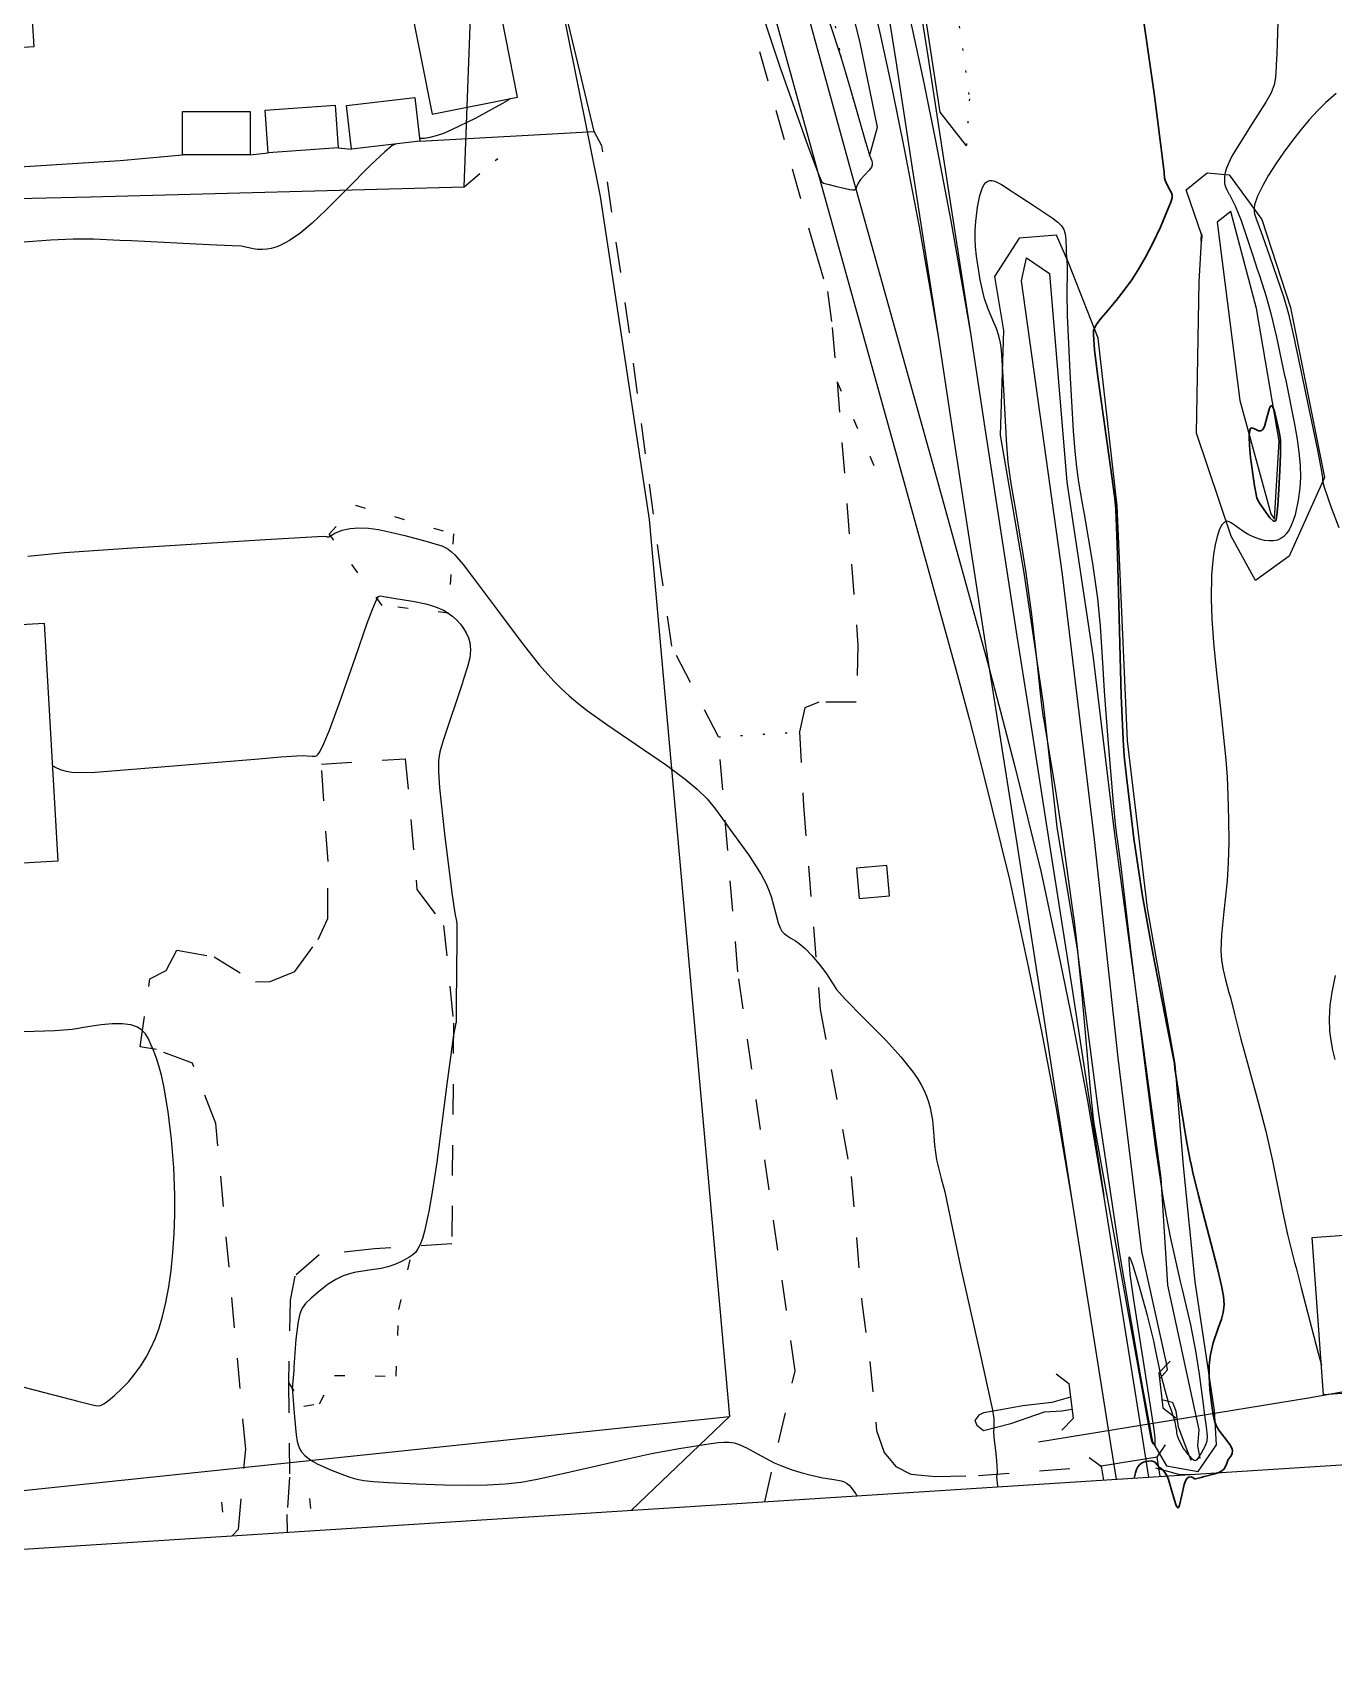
# Model space of a CAD drawing. Header units: metres. Extents: x 1233805 to 1234355, y 654698 to 655114.
# Drawn here: x 1234111.5 to 1234175.6, y 654701.9 to 654782.1 of the extents above; entities that cross this region are included whole.
import ezdxf

# ---------------------------------------------------------------- set-up
doc = ezdxf.new("R2010")
doc.units = ezdxf.units.M
for name, pattern in [('ИИDash_05_15', [2, 0.5, -1.5]), ('ИИDash_10_10', [2, 1, -1]), ('ИИDash_15_15', [3, 1.5, -1.5]), ('ИИDot', [1, 0, -1])]:
    doc.linetypes.add(name, pattern=pattern)
for name, color, linetype, lineweight in [('ИИ_ГИДРОГРАФИЯ', 3, 'Continuous', 25), ('ИИ_ГОРИЗОНТАЛИ_ОСН', 32, 'Continuous', 25), ('ИИ_ГОРИЗОНТАЛИ_УТОЛЩ', 32, 'Continuous', 30), ('ИИ_ДОРОГИ_АД', 7, 'Continuous', 25), ('ИИ_ДОРОГИ_ЖД', 7, 'Continuous', 25), ('ИИ_ЛЭП_НН', 250, 'Continuous', 25), ('ИИ_ОГРАДЫ', 7, 'Continuous', 25), ('ИИ_ОТКОС', 7, 'Continuous', 25), ('ИИ_СООРУЖЕНИЕ', 7, 'Continuous', 25), ('ИИ_СТРОЕНИЕ', 7, 'Continuous', 25), ('ИИ_УГОДЬЯ', 7, 'Continuous', 25)]:
    doc.layers.add(name, color=color, linetype=linetype, lineweight=lineweight)
doc.layers.add('Оформление точек', color=7, linetype='Continuous')

msp = doc.modelspace()

# ---------------------------------------------------------------- linework, layer by layer
at = {"layer": 'ИИ_ГИДРОГРАФИЯ', "elevation": 6.147}
msp.add_lwpolyline([(1234172.685, 654758.167), (1234172.914, 654762.006), (1234171.784, 654768.546), (1234170.527, 654773.323), (1234169.85, 654772.792), (1234170.968, 654764.013), (1234172.49, 654758.426)], close=True, dxfattribs=at)
at = {"layer": 'ИИ_ГИДРОГРАФИЯ', "elevation": 5.191}
msp.add_lwpolyline([(1234167.014, 654715.831), (1234167.412, 654716.284), (1234167.36, 654716.607), (1234166.143, 654722.113), (1234164.976, 654731.638), (1234163.811, 654742.388), (1234162.235, 654755.44), (1234160.213, 654769.898), (1234160.473, 654771.042), (1234161.596, 654770.267), (1234162.446, 654759.987), (1234163.733, 654751.478), (1234164.789, 654742.786), (1234167.084, 654725.711), (1234167.402, 654720.453), (1234168.96, 654713.325), (1234168.888, 654712.54), (1234169.003, 654711.917)], dxfattribs=at)
at = {"layer": 'ИИ_ГИДРОГРАФИЯ'}
for points in [[(1234162.636, 654714.927), (1234161.707, 654714.672), (1234160.281, 654714.508), (1234159.199, 654714.309), (1234158.354, 654714.16), (1234158.113, 654714.054), (1234157.929, 654713.784), (1234158.021, 654713.55), (1234158.347, 654713.288), (1234159.688, 654713.628), (1234161.351, 654714.217), (1234162.21, 654714.253), (1234162.706, 654714.343)], [(1234167.135, 654714.817), (1234167.655, 654714.681), (1234167.82, 654714.244), (1234167.929, 654713.464), (1234168.263, 654712.597), (1234168.566, 654711.826)]]:
    msp.add_lwpolyline(points, dxfattribs=at)
at = {"layer": 'ИИ_ГОРИЗОНТАЛИ_ОСН'}
for points, elevation in [([(1234150.69, 654782.865), (1234151.044, 654781.791), (1234151.049, 654781.777), (1234151.297, 654781.037), (1234151.312, 654780.992), (1234151.313, 654780.991), (1234151.555, 654780.164), (1234151.878, 654779.05), (1234152.51, 654776.872), (1234152.759, 654776.037), (1234152.759, 654776.036), (1234152.762, 654776.029), (1234152.807, 654775.932), (1234152.809, 654775.927), (1234152.856, 654775.813), (1234152.874, 654775.711), (1234152.864, 654775.608), (1234152.826, 654775.507), (1234152.716, 654775.35), (1234152.505, 654775.122), (1234152.295, 654774.895), (1234152.17, 654774.706), (1234152.087, 654774.496), (1234152.076, 654774.459), (1234152.044, 654774.394), (1234151.994, 654774.365), (1234151.906, 654774.361), (1234151.762, 654774.383), (1234151.126, 654774.537), (1234150.761, 654774.629), (1234150.606, 654774.663), (1234150.47, 654774.699), (1234150.408, 654774.75), (1234150.237, 654775.135), (1234149.721, 654776.532), (1234148.338, 654780.433), (1234147.777, 654782.101), (1234147.308, 654783.568)], 5.5), ([(1234172.85, 654782.634), (1234172.787, 654781.08), (1234172.764, 654780.539), (1234172.76, 654780.454), (1234172.727, 654779.916), (1234172.654, 654779.549), (1234172.506, 654779.164), (1234172.254, 654778.697), (1234171.619, 654777.705), (1234170.832, 654776.47), (1234170.585, 654776.037), (1234170.409, 654775.681), (1234170.318, 654775.454), (1234170.255, 654775.243), (1234170.218, 654775.047), (1234170.208, 654774.866), (1234170.223, 654774.7), (1234170.264, 654774.541), (1234170.329, 654774.385), (1234170.436, 654774.191), (1234170.454, 654774.16), (1234170.743, 654773.599), (1234171.029, 654772.875), (1234171.607, 654771.159), (1234171.832, 654770.474), (1234171.937, 654770.159), (1234172.267, 654769.138), (1234172.504, 654768.29), (1234172.778, 654767.127), (1234173.178, 654765.243), (1234173.212, 654765.08), (1234173.229, 654764.999), (1234173.662, 654762.848), (1234173.793, 654762.092), (1234173.884, 654761.468), (1234173.946, 654760.821), (1234173.96, 654760.244), (1234173.927, 654759.693), (1234173.843, 654759.096), (1234173.691, 654758.387), (1234173.602, 654758.1), (1234173.503, 654757.85), (1234173.393, 654757.636), (1234173.272, 654757.459), (1234173.139, 654757.319), (1234172.995, 654757.215), (1234172.827, 654757.142), (1234172.636, 654757.102), (1234172.423, 654757.096), (1234172.191, 654757.123), (1234171.941, 654757.184), (1234171.68, 654757.278), (1234171.418, 654757.401), (1234171.167, 654757.548), (1234170.825, 654757.796), (1234170.544, 654757.995), (1234170.448, 654758.041), (1234170.364, 654758.062), (1234170.285, 654758.057), (1234170.211, 654758.024), (1234170.142, 654757.962), (1234170.075, 654757.871), (1234169.961, 654757.634), (1234169.854, 654757.308), (1234169.76, 654756.909), (1234169.681, 654756.449), (1234169.62, 654755.948), (1234169.579, 654755.412), (1234169.553, 654754.263), (1234169.587, 654753.263), (1234169.67, 654752.09), (1234169.801, 654750.745), (1234170.004, 654748.969), (1234170.075, 654748.371), (1234170.286, 654746.317), (1234170.346, 654745.471), (1234170.388, 654744.564), (1234170.42, 654743.38), (1234170.424, 654742.27), (1234170.4, 654741.26), (1234170.349, 654740.36), (1234170.19, 654738.851), (1234170.066, 654737.695), (1234170.041, 654736.921), (1234170.073, 654736.456), (1234170.146, 654735.976), (1234170.259, 654735.48), (1234170.434, 654734.868), (1234170.509, 654734.615), (1234170.716, 654733.806), (1234171.028, 654732.562), (1234171.352, 654731.384), (1234171.879, 654729.456), (1234172.243, 654728.032), (1234172.577, 654726.564), (1234172.94, 654724.77), (1234173.09, 654724.011), (1234173.324, 654722.943), (1234173.67, 654721.569), (1234173.739, 654721.302), (1234173.993, 654720.312), (1234174.822, 654717.107), (1234174.989, 654716.514)], 6.5), ([(1234175.716, 654779.128), (1234175.19, 654778.669), (1234174.798, 654778.28), (1234174.392, 654777.838), (1234173.977, 654777.347), (1234173.558, 654776.815), (1234173.14, 654776.246), (1234172.744, 654775.667), (1234172.389, 654775.108), (1234172.099, 654774.604), (1234171.84, 654774.07), (1234171.701, 654773.646), (1234171.675, 654773.475), (1234171.676, 654773.322), (1234171.701, 654773.184), (1234171.758, 654773.026), (1234171.764, 654773.011), (1234172.022, 654772.298), (1234172.194, 654771.799), (1234172.445, 654771.082), (1234173.121, 654769.126), (1234173.373, 654768.287), (1234173.675, 654766.903), (1234173.683, 654766.866), (1234173.776, 654766.421), (1234174.791, 654761.559), (1234175.016, 654760.426), (1234175.049, 654760.215), (1234175.048, 654760.122), (1234175.048, 654760.12), (1234175.054, 654759.994), (1234175.121, 654759.745), (1234175.473, 654758.746), (1234175.851, 654757.75)], 7), ([(1234135.039, 654778.876), (1234135.029, 654778.864), (1234134.897, 654778.765), (1234134.672, 654778.631), (1234133.311, 654777.895), (1234132.154, 654777.333), (1234131.754, 654777.167), (1234131.399, 654777.043), (1234131.091, 654776.961), (1234130.819, 654776.918), (1234130.581, 654776.92)], 5.5), ([(1234129.397, 654776.64), (1234129.338, 654776.618), (1234129.216, 654776.551), (1234128.862, 654776.261), (1234128.169, 654775.594), (1234126.989, 654774.41), (1234126.913, 654774.332), (1234125.982, 654773.401), (1234125.287, 654772.749), (1234124.687, 654772.243), (1234124.178, 654771.884), (1234123.72, 654771.643), (1234123.495, 654771.559), (1234123.273, 654771.498), (1234123.055, 654771.461), (1234122.839, 654771.446), (1234122.624, 654771.455), (1234122.393, 654771.486), (1234122.033, 654771.565), (1234121.793, 654771.614), (1234121.345, 654771.634), (1234120.22, 654771.675), (1234116.394, 654771.867), (1234115.819, 654771.897), (1234114.531, 654771.954), (1234113.522, 654771.958), (1234112.412, 654771.912), (1234111.11, 654771.81)], 5.5), ([(1234111.298, 654756.35), (1234113.1, 654756.52), (1234116.442, 654756.752), (1234123.001, 654757.169), (1234125.557, 654757.316), (1234125.855, 654757.323), (1234125.992, 654757.31), (1234126.019, 654757.303), (1234126.114, 654757.295), (1234126.139, 654757.312), (1234126.409, 654757.472), (1234126.769, 654757.62), (1234127.158, 654757.709), (1234127.592, 654757.743), (1234128.068, 654757.722), (1234128.56, 654757.653), (1234129.157, 654757.532), (1234129.855, 654757.362), (1234130.766, 654757.115), (1234131.076, 654757.029), (1234131.167, 654757.004), (1234131.672, 654756.85), (1234131.839, 654756.775), (1234131.99, 654756.684), (1234132.146, 654756.562), (1234132.311, 654756.406), (1234132.721, 654755.936), (1234133.342, 654755.136), (1234134.372, 654753.748), (1234135.628, 654752.061), (1234136.465, 654751.001), (1234137.186, 654750.196), (1234137.561, 654749.824), (1234137.955, 654749.464), (1234138.378, 654749.107), (1234138.838, 654748.745), (1234139.798, 654748.051), (1234141.245, 654747.068), (1234142.735, 654746.054), (1234143.663, 654745.372), (1234144.247, 654744.879), (1234144.738, 654744.391), (1234145.158, 654743.891), (1234145.629, 654743.233), (1234145.857, 654742.904), (1234146.297, 654742.3), (1234146.788, 654741.624), (1234147.13, 654741.12), (1234147.409, 654740.664), (1234147.625, 654740.25), (1234147.763, 654739.931), (1234147.887, 654739.587), (1234148.124, 654738.741), (1234148.242, 654738.298), (1234148.336, 654738.038), (1234148.422, 654737.886), (1234148.528, 654737.762), (1234148.659, 654737.659), (1234148.86, 654737.542), (1234149.092, 654737.407), (1234149.278, 654737.277), (1234149.564, 654737.026), (1234149.895, 654736.683), (1234150.255, 654736.263), (1234150.587, 654735.832), (1234150.92, 654735.314), (1234151.11, 654735.013), (1234151.53, 654734.529), (1234152.446, 654733.607), (1234152.538, 654733.516), (1234153.541, 654732.506), (1234154.279, 654731.693), (1234154.863, 654730.958), (1234155.093, 654730.622), (1234155.283, 654730.306), (1234155.424, 654730.033), (1234155.545, 654729.755), (1234155.646, 654729.47), (1234155.729, 654729.177), (1234155.84, 654728.567), (1234155.904, 654727.79), (1234155.936, 654727.341), (1234156.042, 654726.626), (1234156.266, 654725.706), (1234156.437, 654725.039), (1234156.827, 654723.221), (1234157.219, 654721.346), (1234158.167, 654717.125), (1234158.388, 654716.157), (1234158.779, 654714.379), (1234158.788, 654714.334), (1234158.8, 654714.276), (1234158.862, 654713.888), (1234158.851, 654713.462), (1234158.85, 654713.446), (1234158.845, 654713.24), (1234158.864, 654712.958), (1234158.95, 654712.158), (1234158.991, 654711.793), (1234159.026, 654711.274), (1234159.015, 654711.21), (1234158.997, 654711.011), (1234159.032, 654710.547), (1234159.035, 654710.518)], 5.5), ([(1234112.494, 654746.044), (1234112.707, 654745.915), (1234112.929, 654745.823), (1234113.173, 654745.757), (1234113.45, 654745.715), (1234113.773, 654745.695), (1234114.602, 654745.712), (1234116.054, 654745.817), (1234122.665, 654746.363), (1234123.754, 654746.457), (1234124.797, 654746.535), (1234125.287, 654746.5), (1234125.359, 654746.492), (1234125.444, 654746.492), (1234125.512, 654746.522), (1234125.585, 654746.593), (1234125.665, 654746.709), (1234125.869, 654747.116), (1234126.14, 654747.777), (1234126.632, 654749.116), (1234127.424, 654751.376), (1234128.008, 654753.043), (1234128.272, 654753.761), (1234128.444, 654754.171), (1234128.553, 654754.352), (1234128.598, 654754.383), (1234128.652, 654754.387), (1234128.821, 654754.358), (1234129.497, 654754.247), (1234129.631, 654754.229), (1234130.334, 654754.121), (1234130.884, 654754.002), (1234131.361, 654753.855), (1234131.76, 654753.681), (1234131.995, 654753.543), (1234132.213, 654753.383), (1234132.414, 654753.202), (1234132.594, 654753.003), (1234132.751, 654752.789), (1234132.881, 654752.563), (1234132.982, 654752.33), (1234133.05, 654752.097), (1234133.092, 654751.736), (1234133.057, 654751.346), (1234132.947, 654750.892), (1234132.716, 654750.185), (1234132.692, 654750.115), (1234131.742, 654747.265), (1234131.579, 654746.713), (1234131.513, 654746.285), (1234131.508, 654745.744), (1234131.565, 654744.935), (1234131.809, 654742.666), (1234132.174, 654739.767), (1234132.321, 654738.762), (1234132.403, 654738.373), (1234132.405, 654738.37), (1234132.418, 654738.252), (1234132.413, 654737.699), (1234132.411, 654737.499), (1234132.378, 654734.262), (1234132.381, 654733.404), (1234132.381, 654733.379), (1234132.358, 654733.305), (1234132.345, 654733.274), (1234132.251, 654732.782), (1234132.053, 654731.307), (1234131.947, 654730.47), (1234131.426, 654726.504), (1234131.22, 654725.125), (1234131.041, 654724.078), (1234130.827, 654723.102), (1234130.72, 654722.739), (1234130.61, 654722.448), (1234130.499, 654722.23), (1234130.378, 654722.062), (1234130.242, 654721.935), (1234130.055, 654721.815), (1234129.692, 654721.621), (1234129.355, 654721.47), (1234129.019, 654721.354), (1234128.682, 654721.27), (1234128.098, 654721.182), (1234127.357, 654721.066), (1234127.074, 654720.993), (1234126.818, 654720.904), (1234126.458, 654720.731), (1234126.078, 654720.493), (1234125.68, 654720.193), (1234125.235, 654719.808), (1234124.956, 654719.537), (1234124.795, 654719.312), (1234124.68, 654719.033), (1234124.595, 654718.651), (1234124.492, 654717.781), (1234124.397, 654716.411), (1234124.387, 654716.241), (1234124.326, 654715.532), (1234124.325, 654715.528), (1234124.313, 654715.369), (1234124.333, 654714.978), (1234124.419, 654713.944), (1234124.511, 654713.083), (1234124.56, 654712.757), (1234124.612, 654712.536), (1234124.677, 654712.377), (1234124.772, 654712.234), (1234124.916, 654712.077), (1234125.094, 654711.929), (1234125.312, 654711.782), (1234125.574, 654711.637), (1234126.285, 654711.315), (1234127.142, 654710.993), (1234127.494, 654710.888), (1234127.837, 654710.824), (1234128.309, 654710.774), (1234129.046, 654710.726), (1234130.435, 654710.66), (1234131.789, 654710.616), (1234132.959, 654710.601), (1234133.92, 654710.613), (1234134.799, 654710.661), (1234135.591, 654710.752), (1234136.378, 654710.892), (1234137.492, 654711.142), (1234137.628, 654711.173), (1234140.235, 654711.771), (1234141.999, 654712.152), (1234143.356, 654712.408), (1234144.605, 654712.601), (1234144.816, 654712.63), (1234145.28, 654712.696), (1234145.282, 654712.696), (1234145.558, 654712.725), (1234145.811, 654712.719), (1234146.067, 654712.677), (1234146.323, 654712.6), (1234146.682, 654712.439), (1234147.219, 654712.146), (1234148.044, 654711.707), (1234148.446, 654711.532), (1234148.885, 654711.37), (1234149.36, 654711.221), (1234149.868, 654711.087), (1234150.432, 654710.965), (1234150.989, 654710.884), (1234151, 654710.882), (1234151.346, 654710.818), (1234151.482, 654710.766), (1234151.606, 654710.696), (1234151.726, 654710.603), (1234151.84, 654710.487), (1234152.052, 654710.183), (1234152.107, 654710.074)], 5), ([(1234175.658, 654735.689), (1234175.494, 654734.869), (1234175.405, 654734.215), (1234175.371, 654733.58), (1234175.394, 654732.96), (1234175.449, 654732.489), (1234175.537, 654732.017), (1234175.655, 654731.554)], 7), ([(1234108.8, 654716.015), (1234113.44, 654714.819), (1234113.755, 654714.737), (1234114.537, 654714.537), (1234114.743, 654714.501), (1234114.873, 654714.521), (1234115.038, 654714.606), (1234115.264, 654714.768), (1234115.554, 654715.011), (1234115.924, 654715.355), (1234116.258, 654715.71), (1234116.568, 654716.086), (1234116.853, 654716.483), (1234117.113, 654716.903), (1234117.346, 654717.342), (1234117.554, 654717.802), (1234117.735, 654718.28), (1234117.925, 654718.904), (1234118.091, 654719.598), (1234118.232, 654720.358), (1234118.348, 654721.178), (1234118.437, 654722.055), (1234118.497, 654722.973), (1234118.528, 654723.92), (1234118.529, 654724.875), (1234118.479, 654726.236), (1234118.369, 654727.613), (1234118.2, 654728.982), (1234117.983, 654730.255), (1234117.866, 654730.796), (1234117.749, 654731.248), (1234117.629, 654731.622), (1234117.477, 654732.005), (1234117.426, 654732.13), (1234117.388, 654732.223), (1234117.232, 654732.581), (1234117.084, 654732.824), (1234116.905, 654733.013), (1234116.691, 654733.151), (1234116.362, 654733.26), (1234115.941, 654733.319), (1234115.44, 654733.323), (1234114.896, 654733.272), (1234114.35, 654733.178), (1234113.482, 654733.037), (1234112.613, 654732.968), (1234111.611, 654732.946), (1234110.474, 654732.923)], 5)]:
    msp.add_lwpolyline(points, dxfattribs=dict(at, elevation=elevation))
for points, elevation in [([(1234166.778, 654712.561), (1234166.706, 654712.631), (1234166.696, 654712.645), (1234166.694, 654712.647), (1234166.639, 654712.752), (1234166.584, 654712.975), (1234166.415, 654713.961), (1234166.415, 654713.961), (1234165.95, 654716.543), (1234165.871, 654716.982), (1234164.245, 654725.925), (1234163.794, 654728.412), (1234163.76, 654728.651), (1234163.622, 654730.102), (1234163.183, 654734.902), (1234163.078, 654736.054), (1234162.984, 654737.077), (1234162.808, 654738.505), (1234162.803, 654738.545), (1234162.801, 654738.561), (1234162.213, 654742.843), (1234161.913, 654744.79), (1234161.554, 654746.973), (1234161.315, 654748.362), (1234161.311, 654748.384), (1234161.219, 654749.017), (1234161.14, 654749.742), (1234161.004, 654751.016), (1234160.721, 654753.477), (1234160.444, 654755.525), (1234160.217, 654756.96), (1234159.9, 654758.813), (1234159.709, 654759.927), (1234159.559, 654760.981), (1234159.483, 654762.056), (1234159.482, 654762.085), (1234159.313, 654765.161), (1234159.311, 654765.183), (1234159.311, 654765.19), (1234159.237, 654766.485), (1234159.19, 654766.859), (1234159.111, 654767.203), (1234158.981, 654767.563), (1234158.856, 654767.847), (1234158.592, 654768.469), (1234158.406, 654769.017), (1234158.293, 654769.453), (1234158.187, 654769.958), (1234158.009, 654771.114), (1234157.962, 654771.58), (1234157.941, 654771.976), (1234157.945, 654772.377), (1234157.972, 654772.832), (1234158.052, 654773.539), (1234158.162, 654774.1), (1234158.302, 654774.504), (1234158.382, 654774.646), (1234158.468, 654774.748), (1234158.559, 654774.809), (1234158.662, 654774.839), (1234158.779, 654774.838), (1234158.912, 654774.807), (1234159.227, 654774.656), (1234159.717, 654774.336), (1234159.9, 654774.212), (1234160.802, 654773.626), (1234161.738, 654773.012), (1234162.015, 654772.797), (1234162.194, 654772.613), (1234162.305, 654772.432), (1234162.37, 654772.217), (1234162.406, 654771.917), (1234162.42, 654771.47), (1234162.425, 654771.241), (1234162.445, 654770.964), (1234162.466, 654770.541), (1234162.462, 654770.307), (1234162.452, 654769.358), (1234162.476, 654768.19), (1234162.596, 654765.411), (1234162.766, 654762.518), (1234162.844, 654761.52), (1234162.926, 654760.732), (1234163.029, 654759.992), (1234163.187, 654759.042), (1234163.299, 654758.409), (1234163.712, 654755.993), (1234163.961, 654754.269), (1234164.099, 654752.894), (1234164.215, 654751.101), (1234164.298, 654749.703), (1234164.475, 654747.317), (1234164.74, 654744.201), (1234164.852, 654742.98), (1234164.912, 654742.507), (1234164.928, 654742.408), (1234165.097, 654741.202), (1234165.257, 654739.804), (1234165.565, 654737.111), (1234166.324, 654731.008), (1234166.808, 654727.303), (1234167.17, 654724.876), (1234167.35, 654723.846), (1234167.547, 654722.834), (1234168.039, 654720.633), (1234168.135, 654720.228), (1234168.536, 654718.492), (1234168.788, 654717.218), (1234168.968, 654716.071), (1234169.159, 654714.592), (1234169.212, 654714.164), (1234169.305, 654713.47), (1234169.359, 654713.007), (1234169.341, 654712.769), (1234169.261, 654712.54), (1234169.064, 654712.181), (1234169.029, 654712.123), (1234168.971, 654712.018), (1234168.936, 654711.955), (1234168.858, 654711.851), (1234168.788, 654711.805), (1234168.717, 654711.817), (1234168.627, 654711.886), (1234168.625, 654711.887), (1234168.62, 654711.892), (1234168.501, 654712.02), (1234168.43, 654712.114), (1234168.305, 654712.274), (1234168.266, 654712.316), (1234168.169, 654712.45), (1234167.949, 654712.901), (1234167.897, 654713.036), (1234167.876, 654713.152), (1234167.863, 654713.271), (1234167.843, 654713.445), (1234167.785, 654713.704), (1234167.624, 654714.23), (1234167.526, 654714.489), (1234167.497, 654714.559), (1234167.426, 654714.807), (1234167.425, 654714.808), (1234167.285, 654715.333), (1234167.242, 654715.473), (1234167.064, 654716.117), (1234166.825, 654717.279), (1234166.824, 654717.283), (1234166.744, 654717.7), (1234166.419, 654718.947), (1234166.004, 654720.475), (1234165.722, 654721.408), (1234165.623, 654721.677), (1234165.553, 654721.811), (1234165.528, 654721.827), (1234165.511, 654721.809), (1234165.5, 654721.671), (1234165.56, 654720.985), (1234165.73, 654719.723), (1234166.419, 654715.339), (1234166.469, 654715.029), (1234166.74, 654713.338), (1234166.791, 654712.919), (1234166.786, 654712.838), (1234166.779, 654712.71), (1234166.782, 654712.641), (1234166.778, 654712.561)], 5.5), ([(1234169.121, 654772.106), (1234169.095, 654772.217), (1234169.075, 654772.211), (1234169.061, 654772.161), (1234169.054, 654771.95), (1234169.075, 654771.802), (1234169.107, 654771.902), (1234169.121, 654772.106)], 6.5)]:
    msp.add_lwpolyline(points, close=True, dxfattribs=dict(at, elevation=elevation))
at = {"layer": 'ИИ_ГОРИЗОНТАЛИ_УТОЛЩ', "elevation": 6}
msp.add_lwpolyline([(1234166.194, 654783.011), (1234166.761, 654779.015), (1234167.187, 654775.779), (1234167.238, 654775.233), (1234167.265, 654774.966), (1234167.305, 654774.809), (1234167.51, 654774.408), (1234167.602, 654774.243), (1234167.645, 654774.124), (1234167.635, 654773.991), (1234167.568, 654773.773), (1234167.415, 654773.384), (1234167.057, 654772.544), (1234166.693, 654771.766), (1234166.329, 654771.065), (1234165.969, 654770.447), (1234165.647, 654769.957), (1234165.282, 654769.451), (1234164.876, 654768.932), (1234164.367, 654768.322), (1234164.151, 654768.065), (1234163.932, 654767.786), (1234163.815, 654767.598), (1234163.766, 654767.45), (1234163.759, 654767.263), (1234163.815, 654766.5), (1234163.974, 654765.18), (1234164.693, 654760.041), (1234164.698, 654760.005), (1234164.812, 654759.185), (1234164.866, 654758.653), (1234164.931, 654756.915), (1234164.973, 654755.206), (1234165.123, 654749.49), (1234165.219, 654747.297), (1234165.283, 654746.493), (1234165.387, 654745.48), (1234165.754, 654742.442), (1234165.958, 654741.008), (1234166.179, 654739.61), (1234166.682, 654736.792), (1234167.393, 654733.172), (1234167.443, 654732.924), (1234167.746, 654731.363), (1234167.746, 654731.358), (1234167.775, 654731.116), (1234167.93, 654730.061), (1234168.355, 654727.461), (1234168.543, 654726.526), (1234168.556, 654726.473), (1234168.618, 654726.184), (1234168.643, 654726.062), (1234168.938, 654724.867), (1234169.863, 654721.267), (1234169.863, 654721.266), (1234170.074, 654720.417), (1234170.169, 654719.906), (1234170.195, 654719.486), (1234170.15, 654719.1), (1234170.063, 654718.781), (1234169.898, 654718.323), (1234169.652, 654717.611), (1234169.52, 654717.034), (1234169.469, 654716.528), (1234169.463, 654715.945), (1234169.501, 654715.289), (1234169.585, 654714.526), (1234169.652, 654714.065), (1234169.717, 654713.767), (1234169.805, 654713.53), (1234169.931, 654713.309), (1234170.211, 654712.942), (1234170.474, 654712.6), (1234170.591, 654712.381), (1234170.611, 654712.278), (1234170.599, 654712.179), (1234170.558, 654712.082), (1234170.476, 654711.962), (1234170.387, 654711.828), (1234170.328, 654711.667), (1234170.237, 654711.447), (1234170.171, 654711.369), (1234170.083, 654711.302), (1234169.939, 654711.228), (1234169.742, 654711.156), (1234169.161, 654711.007), (1234169.066, 654710.985), (1234168.785, 654710.907), (1234168.777, 654710.903), (1234168.725, 654710.932), (1234168.724, 654710.933), (1234168.66, 654710.976), (1234168.574, 654711.002), (1234168.465, 654710.999), (1234168.373, 654710.937), (1234168.293, 654710.813), (1234168.224, 654710.626), (1234168.113, 654710.11), (1234168.002, 654709.607), (1234167.956, 654709.502), (1234167.911, 654709.478), (1234167.866, 654709.529), (1234167.813, 654709.653), (1234167.662, 654710.182), (1234167.46, 654710.872), (1234167.375, 654711.072), (1234167.28, 654711.231), (1234167.176, 654711.352), (1234167.048, 654711.452), (1234166.995, 654711.49), (1234166.887, 654711.62), (1234166.796, 654711.729), (1234166.714, 654711.77), (1234166.607, 654711.791), (1234166.343, 654711.77), (1234166.221, 654711.734), (1234166.121, 654711.68), (1234166.033, 654711.601), (1234165.955, 654711.497), (1234165.887, 654711.365), (1234165.828, 654711.204), (1234165.773, 654710.949)], dxfattribs=at)
msp.add_lwpolyline([(1234172.716, 654758.076), (1234172.667, 654758.067), (1234172.608, 654758.09), (1234172.453, 654758.239), (1234172.058, 654758.792), (1234171.988, 654758.896), (1234171.98, 654758.908), (1234171.88, 654759.068), (1234171.816, 654759.226), (1234171.692, 654759.809), (1234171.504, 654761.2), (1234171.449, 654761.795), (1234171.429, 654762.223), (1234171.444, 654762.484), (1234171.495, 654762.626), (1234171.532, 654762.656), (1234171.579, 654762.661), (1234171.723, 654762.597), (1234171.733, 654762.592), (1234171.888, 654762.519), (1234172.002, 654762.517), (1234172.099, 654762.588), (1234172.18, 654762.733), (1234172.318, 654763.225), (1234172.43, 654763.638), (1234172.475, 654763.729), (1234172.518, 654763.759), (1234172.552, 654763.741), (1234172.589, 654763.689), (1234172.672, 654763.479), (1234172.88, 654762.616), (1234172.944, 654762.29), (1234172.973, 654762.055), (1234172.977, 654761.377), (1234172.941, 654760.562), (1234172.888, 654759.633), (1234172.835, 654758.837), (1234172.794, 654758.357), (1234172.758, 654758.141), (1234172.716, 654758.076)], close=True, dxfattribs=at)
at = {"layer": 'ИИ_ДОРОГИ_АД'}
for points in [[(1234130.598, 654776.779), (1234139.176, 654777.253), (1234135.701, 654791.83), (1234125.492, 654834.699), (1234118.559, 654832.98), (1234117.581, 654833.58), (1234117.09, 654834.136), (1234116.918, 654834.408), (1234116.673, 654835.145), (1234116.789, 654836.165), (1234117.409, 654836.901), (1234123.319, 654838.39), (1234123.067, 654839.187)], [(1234101.782, 654752.455), (1234100.002, 654752.967), (1234095.074, 654754.034), (1234094.538, 654753.386), (1234093.864, 654753.947), (1234092.654, 654768.061), (1234092.22, 654774.618), (1234092.32, 654774.807), (1234095.77, 654774.582), (1234098.619, 654774.739), (1234115.837, 654775.829), (1234118.913, 654776.109)], [(1234122.234, 654776.109), (1234123.13, 654776.211)], [(1234126.576, 654776.453), (1234127.231, 654776.389)]]:
    msp.add_lwpolyline(points, dxfattribs=at)
at = {"layer": 'ИИ_ДОРОГИ_АД', "linetype": 'ИИDash_15_15'}
for points in [[(1234146.516, 654784.081), (1234150.041, 654771.441), (1234150.666, 654769.382), (1234150.897, 654767.608), (1234151.142, 654764.927), (1234152.168, 654751.971), (1234152.086, 654749.149), (1234150.241, 654749.149), (1234149.545, 654748.878), (1234149.287, 654747.691), (1234149.485, 654744.069), (1234150.31, 654734.021), (1234151.83, 654725.792), (1234152.363, 654719.609), (1234152.756, 654716.684), (1234153.087, 654713.292), (1234153.459, 654712.216), (1234154.038, 654711.513), (1234154.765, 654711.141), (1234155.983, 654711.024), (1234158.109, 654711.076), (1234164.149, 654711.529)], [(1234147.575, 654709.785), (1234149.076, 654716.233), (1234146.255, 654735.876), (1234145.292, 654747.45), (1234143.005, 654751.909), (1234142.493, 654755.437), (1234140.924, 654767.353), (1234139.563, 654776.558), (1234139.176, 654777.253)], [(1234121.354, 654708.107), (1234121.662, 654708.43), (1234122.02, 654712.373), (1234120.553, 654728.402), (1234119.396, 654731.38), (1234117.632, 654732.047), (1234116.822, 654732.19), (1234117.299, 654735.526), (1234118.109, 654735.938), (1234118.633, 654736.949), (1234120.467, 654736.612), (1234122.507, 654735.377), (1234123.218, 654735.396), (1234124.435, 654735.901), (1234125.58, 654737.475), (1234126.067, 654738.505), (1234126.074, 654741.307), (1234125.744, 654746.1), (1234129.879, 654746.37), (1234130.448, 654739.929), (1234131.767, 654738.161), (1234132.252, 654733.35), (1234132.162, 654722.476), (1234128.357, 654722.236), (1234125.631, 654721.936), (1234124.432, 654720.888), (1234124.216, 654719.705), (1234124.126, 654715.66), (1234124.181, 654710.999), (1234124.049, 654709.159), (1234124.062, 654708.281)], [(1234166.822, 654711.461), (1234167.956, 654711.147), (1234168.526, 654711.125)]]:
    msp.add_lwpolyline(points, dxfattribs=at)
at = {"layer": 'ИИ_ДОРОГИ_АД', "linetype": 'ИИDot'}
msp.add_lwpolyline([(1234145.292, 654747.45), (1234149.287, 654747.691)], dxfattribs=at)
at = {"layer": 'ИИ_ДОРОГИ_ЖД'}
for points in [[(1234089.923, 655090.698), (1234092.962, 655075.716), (1234104.169, 655021.454), (1234108.349, 655001.523), (1234113.329, 654978.025), (1234118.838, 654952.19), (1234121.851, 654938.176), (1234125.471, 654921.436), (1234130.173, 654899.773), (1234133.97, 654882.279), (1234136.006, 654873.053), (1234138.723, 654860.605), (1234141.092, 654849.852), (1234142.897, 654841.711), (1234146.507, 654824.539), (1234147.514, 654819.331), (1234148.75, 654812.755), (1234149.915, 654806.102), (1234151.462, 654797.135), (1234152.708, 654789.316), (1234153.481, 654784.246), (1234154.037, 654780.73), (1234154.77, 654775.879), (1234156.141, 654767.076)], [(1234091.501, 655090.918), (1234094.52, 655076.035), (1234105.726, 655021.778), (1234109.905, 655001.851), (1234114.884, 654978.356), (1234120.393, 654952.523), (1234127.025, 654921.772), (1234131.726, 654900.11), (1234135.523, 654882.619), (1234137.559, 654873.394), (1234140.276, 654860.946), (1234142.645, 654850.195), (1234144.452, 654842.046), (1234148.065, 654824.854), (1234149.076, 654819.629), (1234150.314, 654813.039), (1234151.481, 654806.375), (1234153.031, 654797.396), (1234154.279, 654789.561), (1234155.052, 654784.49), (1234155.608, 654780.973), (1234156.342, 654776.12), (1234157.71, 654767.332)], [(1234114.566, 654933.135), (1234123.184, 654892.162), (1234126.349, 654878.57), (1234130.451, 654864.832), (1234131.725, 654860.296), (1234133.238, 654854.956), (1234139.056, 654834.362), (1234144.533, 654814.879), (1234150.04, 654794.511), (1234151.499, 654789.213), (1234152.234, 654786.424), (1234152.724, 654784.378), (1234153.281, 654781.974), (1234153.846, 654779.334), (1234154.447, 654776.403), (1234155.182, 654772.571), (1234156.141, 654767.076), (1234156.847, 654762.406), (1234158.418, 654752.159), (1234158.994, 654748.552), (1234159.986, 654742.19), (1234161.13, 654734.883), (1234162.694, 654724.626)], [(1234116.124, 654933.456), (1234124.736, 654892.506), (1234127.886, 654878.978), (1234131.978, 654865.275), (1234133.255, 654860.728), (1234134.768, 654855.389), (1234140.587, 654834.793), (1234146.065, 654815.301), (1234151.574, 654794.929), (1234153.034, 654789.627), (1234153.776, 654786.811), (1234154.272, 654784.743), (1234154.833, 654782.32), (1234155.403, 654779.66), (1234156.006, 654776.712), (1234156.746, 654772.857), (1234157.71, 654767.332), (1234158.419, 654762.646), (1234159.989, 654752.409), (1234160.565, 654748.8), (1234161.557, 654742.436), (1234162.702, 654735.126), (1234164.266, 654724.866)], [(1234115.936, 654894.817), (1234117.118, 654890.469), (1234120.054, 654880.233), (1234125.196, 654862.926), (1234127.401, 654855.683), (1234129.803, 654847.769), (1234133.929, 654833.843), (1234138.159, 654819.195), (1234139.873, 654812.948), (1234143.52, 654799.697), (1234147.802, 654783.938), (1234150.352, 654774.65), (1234154.429, 654760.021), (1234157.011, 654750.716), (1234157.656, 654748.292), (1234158.355, 654745.603), (1234159.633, 654740.419), (1234160.567, 654736.052), (1234161.185, 654733.024), (1234161.904, 654729.242), (1234162.694, 654724.626), (1234164.61, 654712.623), (1234164.882, 654710.892)], [(1234117.47, 654895.234), (1234118.65, 654890.897), (1234121.58, 654880.679), (1234126.719, 654863.384), (1234128.922, 654856.146), (1234131.326, 654848.225), (1234135.455, 654834.29), (1234139.69, 654819.626), (1234141.407, 654813.368), (1234145.054, 654800.116), (1234149.336, 654784.357), (1234151.885, 654775.074), (1234155.961, 654760.446), (1234158.547, 654751.124), (1234159.193, 654748.696), (1234159.896, 654745.994), (1234161.183, 654740.776), (1234162.124, 654736.377), (1234162.745, 654733.332), (1234163.469, 654729.525), (1234164.263, 654724.886), (1234166.18, 654712.872), (1234166.476, 654710.994)], [(1234166.899, 654711.97), (1234167.314, 654712.592)], [(1234163.544, 654711.967), (1234164.149, 654711.529)], [(1234167.05, 654711.03), (1234166.899, 654711.97), (1234164.149, 654711.529), (1234164.258, 654710.852)]]:
    msp.add_lwpolyline(points, dxfattribs=at)
at = {"layer": 'ИИ_ЛЭП_НН', "elevation": -11.67}
for points in [[(1234104.321, 654887.734), (1234124.425, 654838.815), (1234128.15, 654826.001), (1234133.809, 654802.226), (1234139.478, 654774.055), (1234141.888, 654758.144), (1234145.849, 654713.984)], [(1234093.371, 654773.568), (1234114.382, 654774.034), (1234132.775, 654774.541), (1234133.809, 654802.226)], [(1234098.037, 654708.982), (1234145.849, 654713.984)], [(1234145.849, 654713.984), (1234141.012, 654709.365)]]:
    msp.add_lwpolyline(points, dxfattribs=at)
at = {"layer": 'ИИ_ЛЭП_НН', "linetype": 'ИИDash_10_10', "elevation": -11.67}
msp.add_lwpolyline([(1234132.775, 654774.541), (1234134.432, 654775.927)], dxfattribs=at)
at = {"layer": 'ИИ_ЛЭП_НН'}
msp.add_lwpolyline([(1234210.181, 654726.963), (1234193.271, 654718.285), (1234174.346, 654714.88), (1234161.049, 654712.723)], dxfattribs=at)
at = {"layer": 'ИИ_ОГРАДЫ'}
for points in [[(1234120.887, 654709.272), (1234120.838, 654709.77)], [(1234125.226, 654709.445), (1234125.176, 654709.943)]]:
    msp.add_lwpolyline(points, dxfattribs=at)
at = {"layer": 'ИИ_ОТКОС', "color": 33, "linetype": 'ИИDot'}
for points, elevation in [([(1234150.211, 654786.764), (1234151.311, 654781.013), (1234152.742, 654776.038)], 5.897), ([(1234156.857, 654784.62), (1234157.653, 654778.871), (1234157.503, 654776.499)], 5.745)]:
    msp.add_lwpolyline(points, dxfattribs=dict(at, elevation=elevation))
at = {"layer": 'ИИ_ОТКОС'}
for points, elevation in [([(1234152.742, 654776.038), (1234153.129, 654777.477), (1234152.259, 654781.713), (1234151.209, 654785.852)], 5.499), ([(1234157.506, 654776.55), (1234156.222, 654778.202), (1234155.412, 654783.477)], 5.578)]:
    msp.add_lwpolyline(points, dxfattribs=dict(at, elevation=elevation))
for points, elevation in [([(1234169.092, 654772.133), (1234168.329, 654774.38), (1234169.359, 654775.218), (1234170.453, 654775.122), (1234172.049, 654772.917), (1234173.471, 654768.597), (1234175.148, 654760.217), (1234173.403, 654756.342), (1234171.74, 654755.14), (1234170.543, 654757.331), (1234168.833, 654762.397), (1234168.976, 654769.849), (1234169.092, 654772.133)], 6.533), ([(1234167.361, 654711.545), (1234168.917, 654711.269), (1234169.82, 654712.588), (1234169.72, 654714.275), (1234168.766, 654720.606), (1234168.199, 654726.322), (1234167.782, 654731.332), (1234166.431, 654739.012), (1234165.444, 654747.256), (1234164.923, 654758.818), (1234164.002, 654767.084), (1234162.549, 654770.759), (1234161.937, 654772.158), (1234160.103, 654772.001), (1234158.897, 654770.118), (1234159.337, 654767.462), (1234159.168, 654762.307), (1234160.334, 654755.527), (1234161.289, 654749.082), (1234161.955, 654743.008), (1234162.953, 654736.974), (1234164.006, 654728.909), (1234165.047, 654721.989), (1234166.086, 654715.938), (1234166.667, 654712.732), (1234167.361, 654711.545)], 5.71)]:
    msp.add_lwpolyline(points, close=True, dxfattribs=dict(at, elevation=elevation))
at = {"layer": 'ИИ_СООРУЖЕНИЕ'}
msp.add_lwpolyline([(1234152.102, 654740.983), (1234152.228, 654739.488), (1234153.722, 654739.614), (1234153.597, 654741.108)], close=True, dxfattribs=at)
for points in [[(1234167.54, 654716.699), (1234166.98, 654716.124), (1234167.183, 654714.408), (1234167.82, 654713.918)], [(1234161.92, 654716.089), (1234162.557, 654715.599), (1234162.76, 654713.883), (1234162.199, 654713.308)]]:
    msp.add_lwpolyline(points, dxfattribs=at)
at = {"layer": 'ИИ_СТРОЕНИЕ'}
for points in [[(1234109.707, 654785.199), (1234109.945, 654781.347), (1234111.6, 654781.449), (1234111.362, 654785.301), (1234109.707, 654785.199)], [(1234130.042, 654783.982), (1234131.201, 654778.117), (1234135.407, 654778.949), (1234134.247, 654784.814), (1234130.042, 654783.982)], [(1234118.913, 654778.25), (1234122.234, 654778.25), (1234122.234, 654776.109), (1234118.913, 654776.109), (1234118.913, 654778.25)], [(1234122.983, 654778.304), (1234126.429, 654778.547), (1234126.576, 654776.453), (1234123.13, 654776.211), (1234122.983, 654778.304)], [(1234126.982, 654778.541), (1234130.349, 654778.931), (1234130.598, 654776.779), (1234127.231, 654776.389), (1234126.982, 654778.541)], [(1234101.782, 654752.455), (1234112.09, 654753.05), (1234112.766, 654741.33), (1234102.459, 654740.735), (1234102.298, 654743.516), (1234100.667, 654743.422), (1234100.398, 654748.07), (1234102.028, 654748.184), (1234101.782, 654752.455)], [(1234174.532, 654722.794), (1234189.165, 654723.859), (1234190.781, 654723.977), (1234191.345, 654716.23), (1234175.096, 654715.047), (1234174.532, 654722.794)]]:
    msp.add_lwpolyline(points, close=True, dxfattribs=at)
at = {"layer": 'ИИ_УГОДЬЯ', "linetype": 'ИИDash_05_15'}
for points in [[(1234151.142, 654764.927), (1234153.32, 654759.985)], [(1234124.126, 654715.66), (1234124.878, 654714.488), (1234125.645, 654714.612), (1234126.393, 654716.002), (1234129.423, 654715.967), (1234129.564, 654719.255), (1234130.26, 654722.356)]]:
    msp.add_lwpolyline(points, dxfattribs=at)
msp.add_lwpolyline([(1234126.134, 654757.433), (1234127.426, 654758.858), (1234132.248, 654757.439), (1234132, 654753.541), (1234128.733, 654753.924)], close=True, dxfattribs=at)
at = {"layer": 'Оформление точек', "color": 41}
msp.add_lwpolyline([(1234024.617, 654701.92), (1234177.241, 654711.682), (1234295.345, 654734.761), (1234323.422, 654753.319), (1234327.972, 654819.626), (1234312.866, 654855.488), (1234309.369, 654887.84), (1234283.108, 654912.091), (1234263.065, 654936.588)], dxfattribs=at)

doc.saveas('drawing.dxf')
